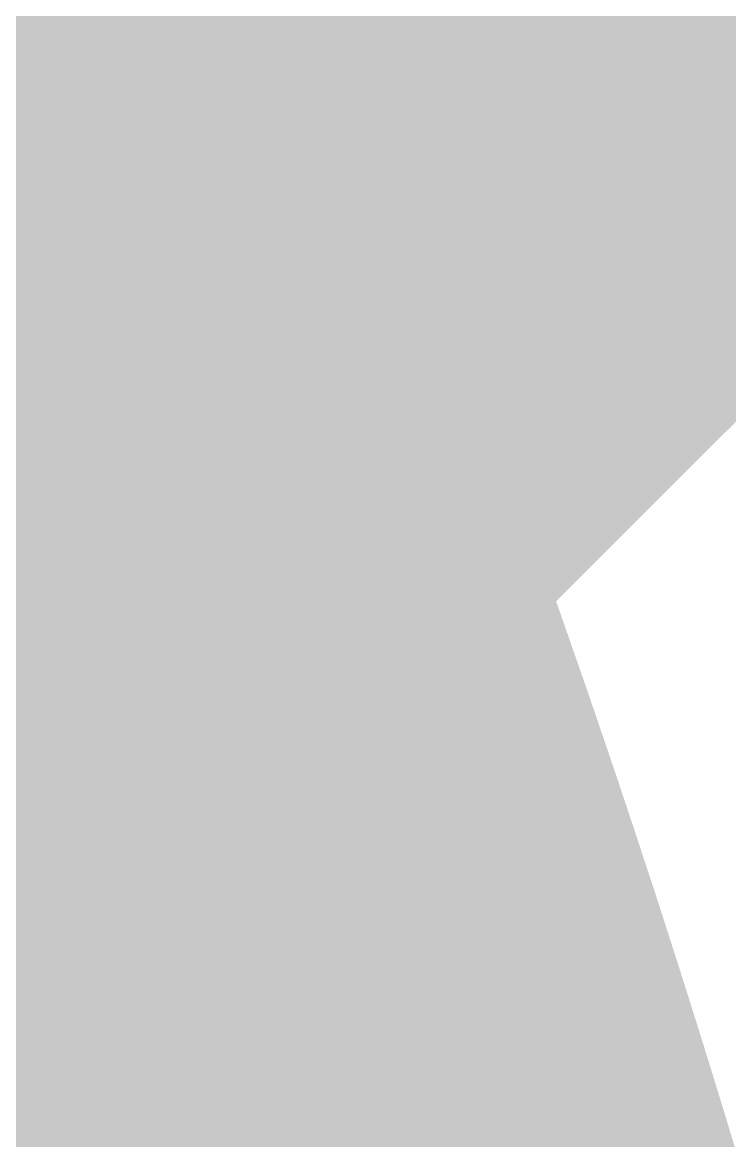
# Model space of a CAD drawing. Header units: inches. Extents: x 1 to 35.5, y 1 to 35.6.
# Drawn here: x 16.875 to 16.9407, y 7.833 to 7.9371 of the extents above; entities that cross this region are included whole.
import ezdxf

# ---------------------------------------------------------------- set-up
doc = ezdxf.new("R2010")
doc.units = ezdxf.units.IN
for name, color, linetype in [('Bottom Solder', 6, 'Continuous'), ('Mechanical 2', 216, 'Continuous'), ('Top Layer 1', 1, 'Continuous'), ('Top Solder', 216, 'Continuous')]:
    doc.layers.add(name, color=color, linetype=linetype)

# ---------------------------------------------------------------- blocks, each defined once
blk = doc.blocks.new('PLS2_11')
at = {"layer": 'Bottom Solder'}
h = blk.add_hatch(color=6, dxfattribs=at)
edge = h.paths.add_edge_path()
edge.add_arc((0, 0), 1.15, 0, 360)
at = {"layer": 'Top Solder'}
h = blk.add_hatch(color=216, dxfattribs=at)
edge = h.paths.add_edge_path()
edge.add_arc((0, 0), 1.15, 0, 360)

msp = doc.modelspace()

# ---------------------------------------------------------------- linework, layer by layer
at = {"layer": 'Mechanical 2'}
msp.add_lwpolyline([(35.125, 18.125, 0.25, 0.25, 1), (1.125, 18.125, 0.25, 0.25, 1)], format="xyseb", close=True, dxfattribs=at)
at = {"layer": 'Top Layer 1'}
for points in [[(16.83924, 7.93924, 0.2, 0.2, 0), (22.05, 13.15, 0.2, 0.2, 0)], [(16.76631, 7.93924, 0.2, 0.2, 0), (16.83924, 7.93924, 0.2, 0.2, 0)]]:
    msp.add_lwpolyline(points, format="xyseb", dxfattribs=at)
msp.add_lwpolyline([(16.78924, 7.93924, 0.1, 0.1, 1), (16.88924, 7.93924, 0.1, 0.1, 1)], format="xyseb", close=True, dxfattribs=at)
msp.add_lwpolyline([(16.78924, 7.93924, 0.1, 0.1, 1), (16.88924, 7.93924, 0.1, 0.1, 1)], format="xyseb", close=True, dxfattribs=at)

# ---------------------------------------------------------------- block references
at = {"rotation": 270}
msp.add_blockref('PLS2_11', (15.84, 7.5), dxfattribs=at)

doc.saveas('drawing.dxf')
